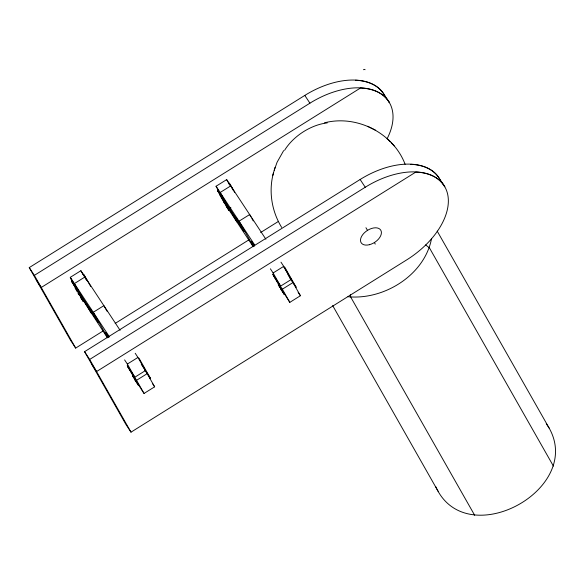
<?xml version="1.0" encoding="UTF-8"?>
<svg xmlns="http://www.w3.org/2000/svg" width="585" height="585" viewBox="0 0 585 585"><rect width="100%" height="100%" fill="white"/><g stroke="black" fill="none" stroke-linecap="round" stroke-linejoin="round"><path stroke-width="0.88" d="M431.518 238.695C424.549 275.191 383.797 300.288 347.951 296.712M273.59 172.487C268.376 190.856 271.637 211.258 281.685 227.426M274.233 170.293L277.063 162.286L283.637 150.637M272.69 175.668L275.06 167.354M435.715 486.632C465.733 553.673 584.064 489.74 549.125 428.052L437.2 231.104M75.677 348.097L70.573 340.338L29.25 267.601L304.807 95.413A69.491 41.667 -33.3 0 1 384.367 94.975L389.471 102.741A69.491 41.667 -33.3 0 0 309.918 103.179L34.361 275.359L75.677 348.097L103.545 330.686M70.609 278.489L72.942 282.043L70.273 277.341L80.876 270.716L120.108 330.32M217.32 188.823L218.717 190.951L216.048 186.249L226.651 179.624L265.882 239.228M72.401 281.217L71.896 281.531L83.253 301.516L83.757 301.202M83.004 274.592L83.706 274.153L90.69 286.453M218.176 190.125L217.605 190.483L228.962 210.468L229.532 210.11M228.779 183.5L229.415 183.105L234.658 192.326M78.141 293.758L78.646 293.443M223.85 202.702L224.421 202.352M230.892 207.777L229.379 208.728L236.852 221.883M72.138 281.97L90.404 309.736L91.07 309.319M217.912 190.878L236.179 218.644L236.845 218.227M115.157 323.432L249.064 239.755M260.676 232.501L278.475 221.379M131.003 432.169L125.899 424.41L84.576 351.673L360.133 179.485A69.491 41.667 -33.3 0 1 439.693 179.047L444.805 186.812A69.491 41.667 -33.3 0 0 365.245 187.244L89.688 359.431L131.003 432.169L406.56 259.981A69.491 41.667 -33.3 0 0 448.154 204.779A69.491 41.667 -33.3 0 0 415.811 172.078L96.576 371.555L91.465 363.797M137.95 357.435L145.424 370.597L134.821 377.223L127.347 364.06L137.95 357.435L135.208 353.267M283.725 266.343L291.198 279.506L280.595 286.131L273.122 272.968L283.725 266.343L280.983 262.175M127.727 365.289L127.223 365.603L138.579 385.588L139.084 385.274M138.331 358.663L139.033 358.225L150.389 378.21L149.687 378.649M273.502 274.197L272.939 274.555L284.288 294.54L284.858 294.182M284.105 267.572L284.749 267.177L296.098 287.155L295.462 287.557M133.468 377.822L133.972 377.508M279.184 286.774L279.747 286.423M147.171 373.661L154.645 386.824L144.042 393.449L136.568 380.287L147.171 373.661L144.429 369.493M292.946 282.577L300.419 295.732L289.816 302.357L282.343 289.202L292.946 282.577L289.743 277.714M324.499 122.813C356.77 114.506 393.274 133.014 405.112 164.283M375.716 130.301L367.592 126.272M425.661 244.925L429.456 247.894L553.417 466.106M387.636 139.033L390.392 141.914M391.394 142.945L394.202 145.884M546.251 423.686L549.125 428.052M304.807 95.413L309.918 103.179M360.133 179.485L365.245 187.244M228.391 182.908L229.327 184.326M288.003 274.643L291.198 279.506M296.098 287.155L290.994 279.396L284.003 267.096M298.131 292.259L300.419 295.732M216.048 186.249L254.782 245.108M270.38 268.8L273.122 272.968M272.72 274.16L280.595 286.131M217.371 190.476L244.106 231.499L243.214 229.678A17.857 0.563 58 0 0 242.044 227.623L235.528 217.24L236.179 218.644M273.524 275.806L282.343 289.202M223.931 202.249L253.195 246.716M278.263 284.807L281.005 288.968L278.328 284.266L289.816 302.357M226.176 206.234L228.962 210.468M280.573 288.895L284.288 294.54M141.292 364.309L145.424 370.597M145.277 370.444L150.389 378.21M152.356 383.351L154.645 386.824M70.273 277.341L109.505 336.945M124.605 359.892L127.347 364.06M127.413 365.961L134.821 377.223M71.597 281.568L98.331 322.591L97.439 320.77A17.857 0.563 58 0 0 96.269 318.715L89.754 308.332L90.404 309.736M127.749 366.897L136.568 380.287M78.682 293.495L107.421 337.808M78.156 293.341L79.523 295.425M80.438 296.814L81.359 298.204M132.488 375.892L133.402 377.281M134.316 378.671L135.23 380.06L132.554 375.358L140.393 387.804M140.839 388.586L144.042 393.449M80.467 297.282L83.253 301.516M134.864 379.943L138.579 385.588M29.25 267.601L34.361 275.359M84.576 351.673L89.688 359.431M36.138 279.725L41.242 287.484L360.484 88.006A69.491 41.667 -33.3 0 1 387.08 138.813M254.416 245.875L251.316 241.254L252.084 242.877A15.905 0.497 58 0 0 253.254 244.939L254.022 246.248M108.642 336.96L105.541 332.339L106.309 333.969A15.905 0.497 58 0 0 107.479 336.024L108.247 337.34M474.684 515.297L350.722 297.092L350.305 294.686M438.114 491.261L332.653 305.553M250.994 216.94L249.641 214.556L239.038 221.181L253.473 246.599M251.894 218.527L253.254 220.911M233.4 190.513L230.761 185.869L220.157 192.494L227.631 205.657M226.651 179.624L230.424 186.103M219.536 194.505L223.492 201.474M107.026 311.205L103.867 305.648L93.264 312.273L107.698 337.691M87.187 280.829L84.986 276.961L74.383 283.586L81.856 296.749M83.399 274.848L86.024 279.454M80.876 270.716L83.107 274.636M83.604 299.812L91.077 312.975M75.077 287.922L77.278 291.791M355.373 80.24A69.491 41.667 -33.3 0 1 385.442 97.066M284.581 150.338A39.941 23.948 -33.3 0 1 327.234 122.909M410.699 164.312A69.491 41.667 -33.3 0 1 441.083 181.862M365.947 227.726A69.659 2.186 58 0 1 367.497 230.373M374.4 242.526A69.659 2.186 58 0 1 375.241 244.091M363.49 69.725A1.397 0.834 -33.3 0 1 365.084 69.71M369.384 244.705A11.634 6.976 -33.3 0 0 380.689 230.066A11.634 6.976 -33.3 0 0 362.788 234.57A11.634 6.976 -33.3 0 0 369.384 244.705"/></g></svg>
